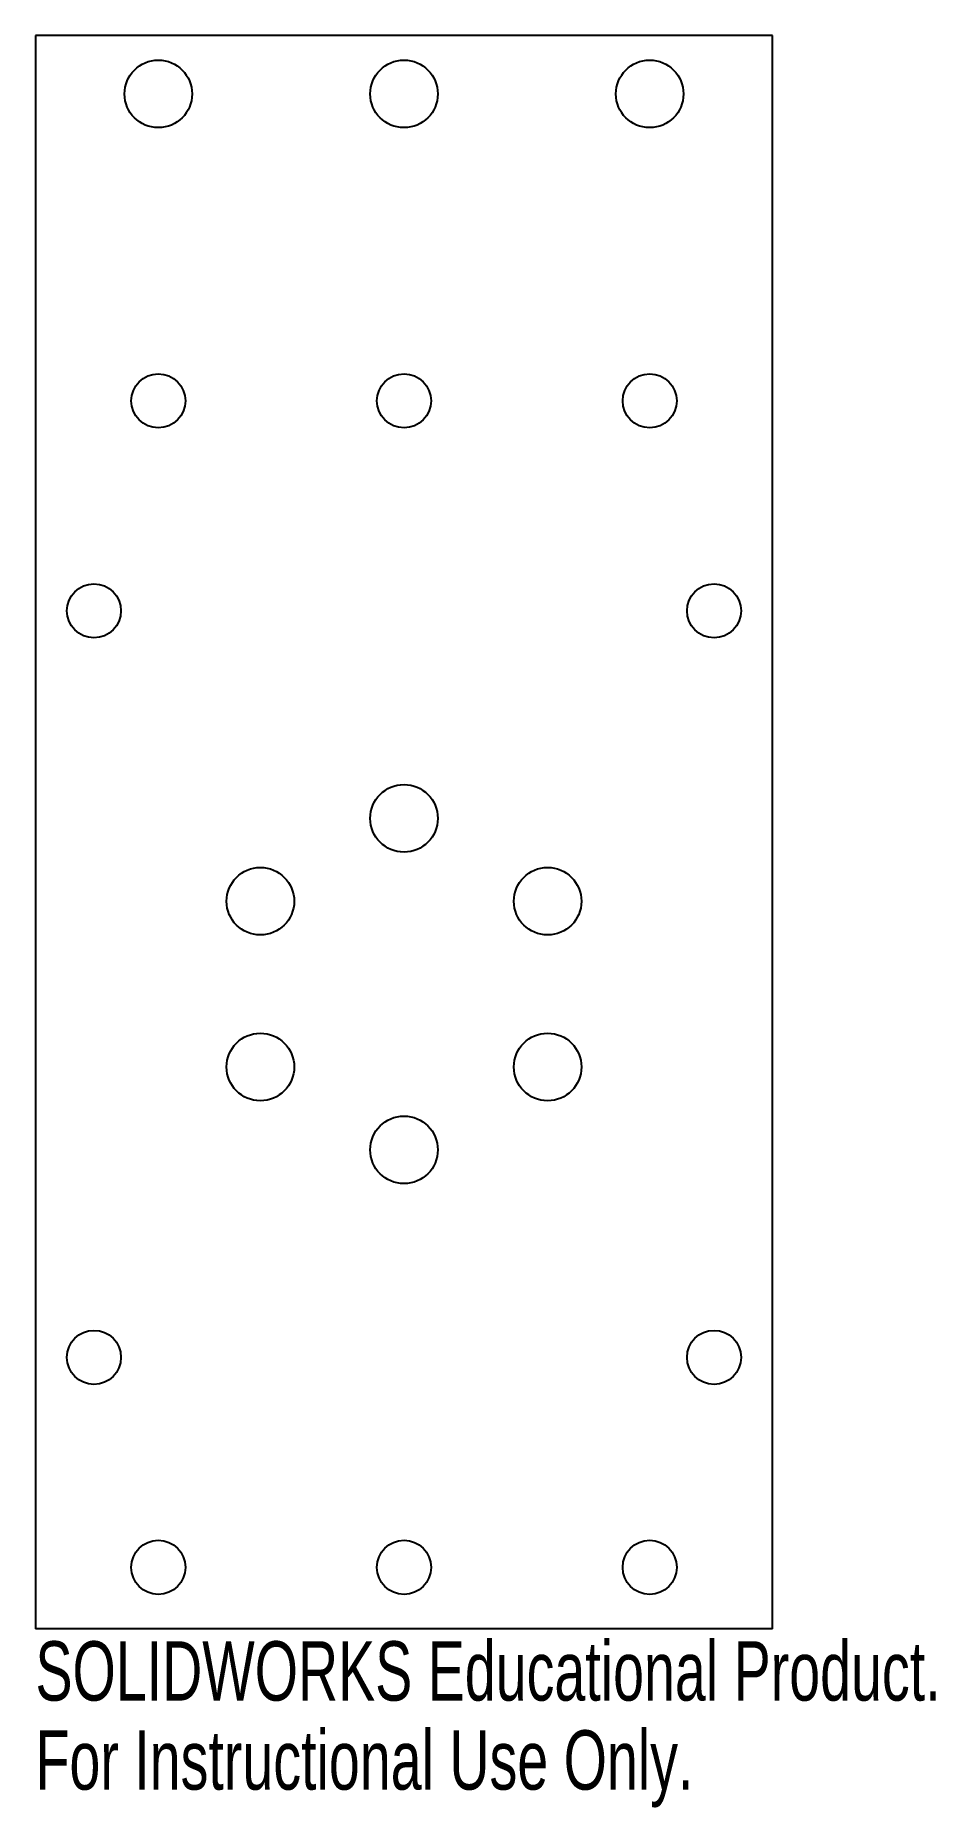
# Model space of a CAD drawing. Header units: millimetres. Extents: x -30 to 43, y -64 to 80.
import ezdxf

# ---------------------------------------------------------------- set-up
doc = ezdxf.new("R2010")
doc.units = ezdxf.units.MM
doc.styles.add('SLDTEXTSTYLE0', font='TXT', dxfattribs={"width": 0.7})

msp = doc.modelspace()

# ---------------------------------------------------------------- linework, layer by layer
at = {"color": 7, "linetype": 'Continuous', "lineweight": 25}
for p, q in [((30, 80), (-30, 80)), ((-30, 80), (-30, -49.76)), ((30, -49.76), (30, 80)), ((30, -49.76), (-30, -49.76))]:
    msp.add_line(p, q, dxfattribs=at)
for centre, radius in [((-20, 75.24), 2.75), ((0, 75.24), 2.75), ((20, 75.24), 2.75), ((-20, 50.24), 2.2), ((0, 50.24), 2.2), ((20, 50.24), 2.2), ((-25.24, 33.14), 2.2), ((25.24, 33.14), 2.2), ((0, 16.24), 2.75), ((-11.69, 9.49), 2.75), ((11.69, 9.49), 2.75), ((-11.69, -4.01), 2.75), ((11.69, -4.01), 2.75), ((0, -10.76), 2.75), ((-25.24, -27.66), 2.2), ((25.24, -27.66), 2.2), ((-20, -44.76), 2.2), ((0, -44.76), 2.2), ((20, -44.76), 2.2)]:
    msp.add_circle(centre, radius, dxfattribs=at)

# ---------------------------------------------------------------- texts
at = {"color": 7, "linetype": 'Continuous', "char_height": 4.8336, "attachment_point": 1, "style": 'SLDTEXTSTYLE0'}
for s, insert in [('SOLIDWORKS Educational Product.', (-30, -50.78)), ('For Instructional Use Only.', (-30, -58.03))]:
    msp.add_mtext(s, dxfattribs=dict(at, insert=insert))

doc.saveas('drawing.dxf')
